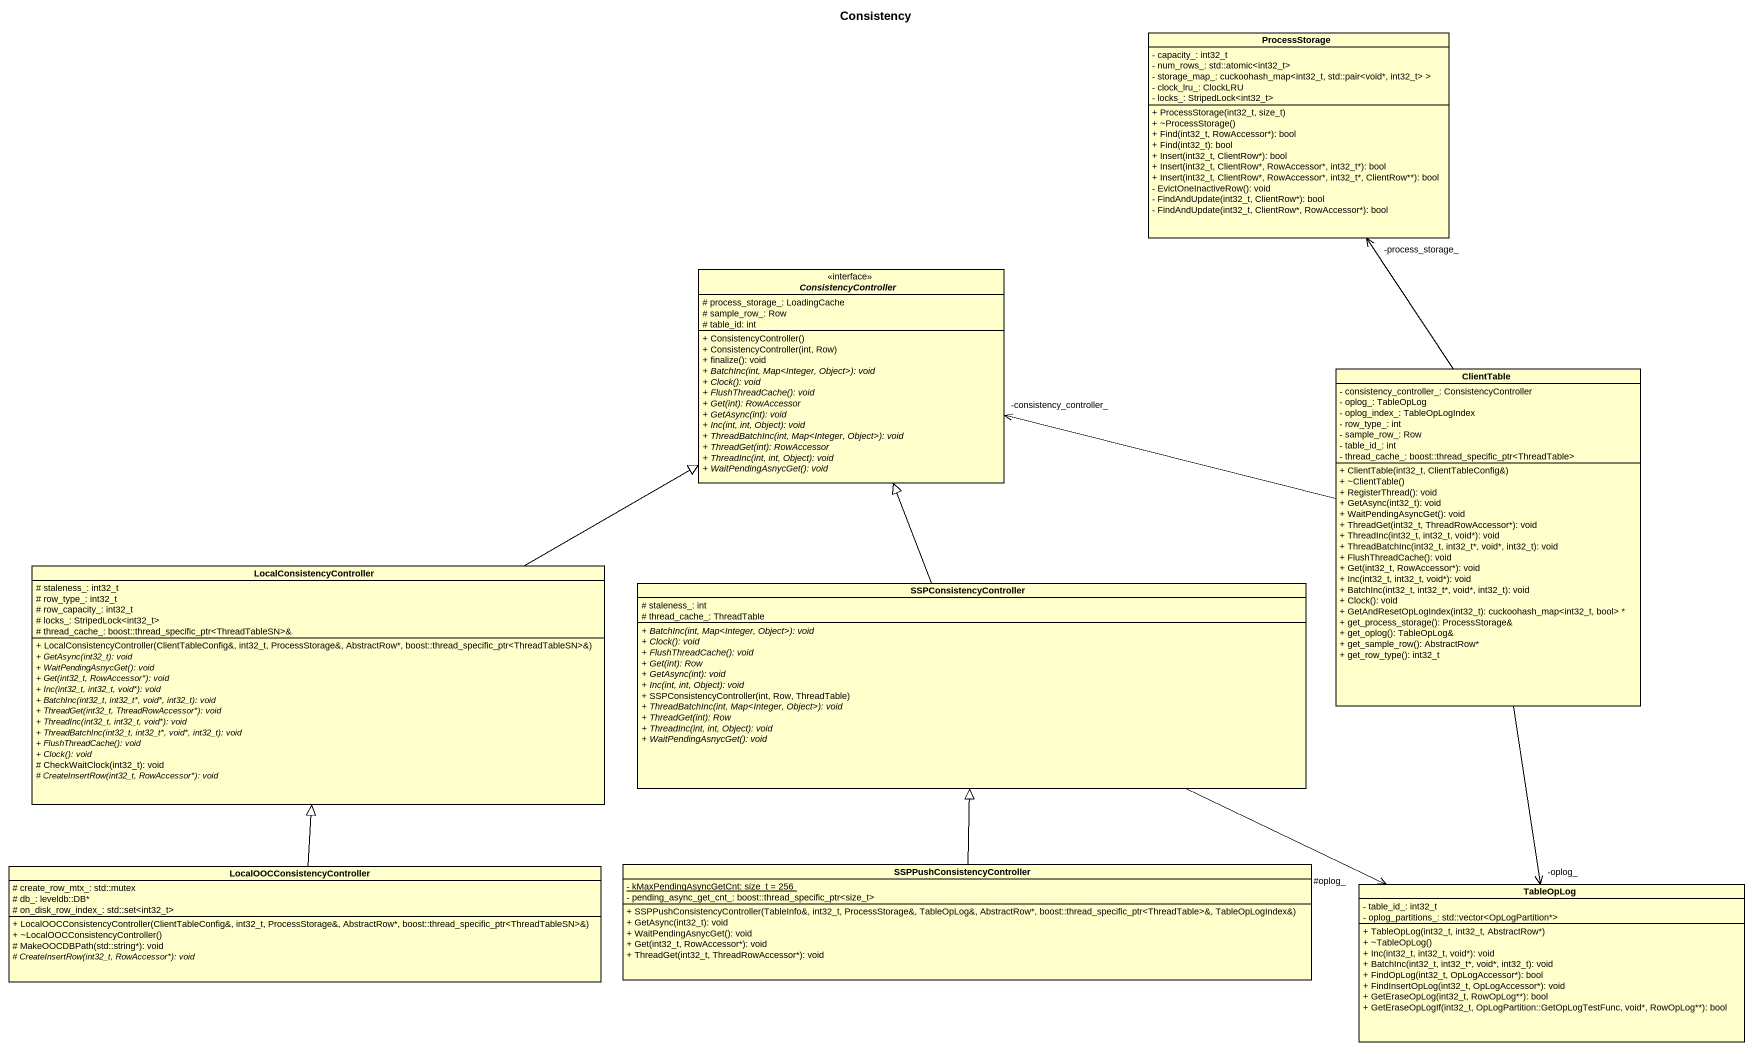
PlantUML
@startuml
title Consistency
hide circle
hide empty members
skinparam classAttributeIconSize 0
class ProcessStorage {
  - capacity_: int32_t
  - num_rows_: std::atomic<int32_t>
  - storage_map_: cuckoohash_map<int32_t, std::pair<void*, int32_t> >
  - clock_lru_: ClockLRU
  - locks_: StripedLock<int32_t>
  + ProcessStorage(int32_t, size_t)
  + ~ProcessStorage()
  + Find(int32_t, RowAccessor*): bool
  + Find(int32_t): bool
  + Insert(int32_t, ClientRow*): bool
  + Insert(int32_t, ClientRow*, RowAccessor*, int32_t*): bool
  + Insert(int32_t, ClientRow*, RowAccessor*, int32_t*, ClientRow**): bool
  - EvictOneInactiveRow(): void
  - FindAndUpdate(int32_t, ClientRow*): bool
  - FindAndUpdate(int32_t, ClientRow*, RowAccessor*): bool
}
abstract class ConsistencyController <<interface>> {
  # process_storage_: LoadingCache
  # sample_row_: Row
  # table_id: int
  + ConsistencyController()
  + ConsistencyController(int, Row)
  + finalize(): void
  {abstract} + BatchInc(int, Map<Integer, Object>): void
  {abstract} + Clock(): void
  {abstract} + FlushThreadCache(): void
  {abstract} + Get(int): RowAccessor
  {abstract} + GetAsync(int): void
  {abstract} + Inc(int, int, Object): void
  {abstract} + ThreadBatchInc(int, Map<Integer, Object>): void
  {abstract} + ThreadGet(int): RowAccessor
  {abstract} + ThreadInc(int, int, Object): void
  {abstract} + WaitPendingAsnycGet(): void
}
class ClientTable {
  - consistency_controller_: ConsistencyController
  - oplog_: TableOpLog
  - oplog_index_: TableOpLogIndex
  - row_type_: int
  - sample_row_: Row
  - table_id_: int
  - thread_cache_: boost::thread_specific_ptr<ThreadTable>
  + ClientTable(int32_t, ClientTableConfig&)
  + ~ClientTable()
  + RegisterThread(): void
  + GetAsync(int32_t): void
  + WaitPendingAsyncGet(): void
  + ThreadGet(int32_t, ThreadRowAccessor*): void
  + ThreadInc(int32_t, int32_t, void*): void
  + ThreadBatchInc(int32_t, int32_t*, void*, int32_t): void
  + FlushThreadCache(): void
  + Get(int32_t, RowAccessor*): void
  + Inc(int32_t, int32_t, void*): void
  + BatchInc(int32_t, int32_t*, void*, int32_t): void
  + Clock(): void
  + GetAndResetOpLogIndex(int32_t): cuckoohash_map<int32_t, bool> *
  + get_process_storage(): ProcessStorage&
  + get_oplog(): TableOpLog&
  + get_sample_row(): AbstractRow*
  + get_row_type(): int32_t
}
class LocalConsistencyController {
  # staleness_: int32_t
  # row_type_: int32_t
  # row_capacity_: int32_t
  # locks_: StripedLock<int32_t>
  # thread_cache_: boost::thread_specific_ptr<ThreadTableSN>&
  + LocalConsistencyController(ClientTableConfig&, int32_t, ProcessStorage&, AbstractRow*, boost::thread_specific_ptr<ThreadTableSN>&)
  {abstract} + GetAsync(int32_t): void
  {abstract} + WaitPendingAsnycGet(): void
  {abstract} + Get(int32_t, RowAccessor*): void
  {abstract} + Inc(int32_t, int32_t, void*): void
  {abstract} + BatchInc(int32_t, int32_t*, void*, int32_t): void
  {abstract} + ThreadGet(int32_t, ThreadRowAccessor*): void
  {abstract} + ThreadInc(int32_t, int32_t, void*): void
  {abstract} + ThreadBatchInc(int32_t, int32_t*, void*, int32_t): void
  {abstract} + FlushThreadCache(): void
  {abstract} + Clock(): void
  # CheckWaitClock(int32_t): void
  {abstract} # CreateInsertRow(int32_t, RowAccessor*): void
}
class SSPConsistencyController {
  # staleness_: int
  # thread_cache_: ThreadTable
  {abstract} + BatchInc(int, Map<Integer, Object>): void
  {abstract} + Clock(): void
  {abstract} + FlushThreadCache(): void
  {abstract} + Get(int): Row
  {abstract} + GetAsync(int): void
  {abstract} + Inc(int, int, Object): void
  + SSPConsistencyController(int, Row, ThreadTable)
  {abstract} + ThreadBatchInc(int, Map<Integer, Object>): void
  {abstract} + ThreadGet(int): Row
  {abstract} + ThreadInc(int, int, Object): void
  {abstract} + WaitPendingAsnycGet(): void
}
class "LocalOOCConsistencyController" as LocalOOCConsistencyControlle {
  # create_row_mtx_: std::mutex
  # db_: leveldb::DB*
  # on_disk_row_index_: std::set<int32_t>
  + LocalOOCConsistencyController(ClientTableConfig&, int32_t, ProcessStorage&, AbstractRow*, boost::thread_specific_ptr<ThreadTableSN>&)
  + ~LocalOOCConsistencyController()
  # MakeOOCDBPath(std::string*): void
  {abstract} # CreateInsertRow(int32_t, RowAccessor*): void
}
class SSPPushConsistencyController {
  {static} - kMaxPendingAsyncGetCnt: size_t = 256
  - pending_async_get_cnt_: boost::thread_specific_ptr<size_t>
  + SSPPushConsistencyController(TableInfo&, int32_t, ProcessStorage&, TableOpLog&, AbstractRow*, boost::thread_specific_ptr<ThreadTable>&, TableOpLogIndex&)
  + GetAsync(int32_t): void
  + WaitPendingAsnycGet(): void
  + Get(int32_t, RowAccessor*): void
  + ThreadGet(int32_t, ThreadRowAccessor*): void
}
class TableOpLog {
  - table_id_: int32_t
  - oplog_partitions_: std::vector<OpLogPartition*>
  + TableOpLog(int32_t, int32_t, AbstractRow*)
  + ~TableOpLog()
  + Inc(int32_t, int32_t, void*): void
  + BatchInc(int32_t, int32_t*, void*, int32_t): void
  + FindOpLog(int32_t, OpLogAccessor*): bool
  + FindInsertOpLog(int32_t, OpLogAccessor*): void
  + GetEraseOpLog(int32_t, RowOpLog**): bool
  + GetEraseOpLogIf(int32_t, OpLogPartition::GetOpLogTestFunc, void*, RowOpLog**): bool
}
ClientTable -up-> "-process_storage_" ProcessStorage
ClientTable -left-> "-consistency_controller_" ConsistencyController
ClientTable --> "-oplog_" TableOpLog
LocalConsistencyController -right-|> ConsistencyController
SSPConsistencyController -up-|> ConsistencyController
SSPConsistencyController -right-> "#oplog_" TableOpLog
LocalOOCConsistencyControlle -up-|> LocalConsistencyController
SSPPushConsistencyController -up-|> SSPConsistencyController
@enduml
